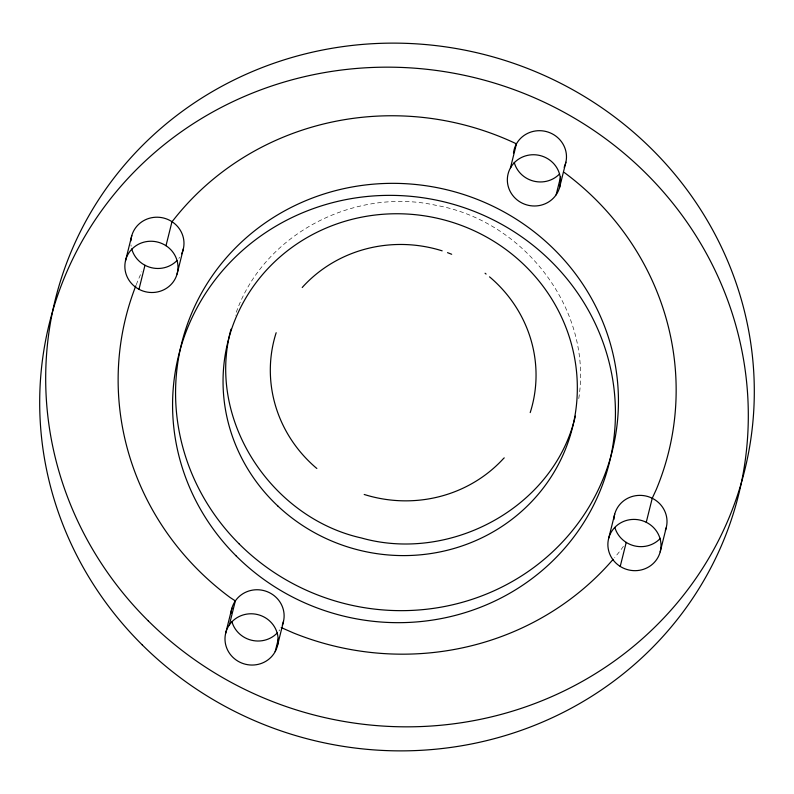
<?xml version="1.0" encoding="UTF-8"?>
<svg xmlns="http://www.w3.org/2000/svg" width="794" height="794" viewBox="0 0 794 794"><rect width="100%" height="100%" fill="white"/><g stroke="black" fill="none" stroke-linecap="round" stroke-linejoin="round"><path stroke-width="0.6" stroke-dasharray="3.97 2.98" d="M578.757 398.618C592.88 309.194 523.712 220.583 435.906 205.299C354.124 187.096 261.861 234.577 235.252 315.307M623.429 546.302L620.63 550.212A279.657 268.551 14 0 1 614.665 557.527M179.633 257.316A26.639 25.577 14 0 1 178.839 258.397M131.149 246.249A26.639 25.577 14 0 1 130.98 244.919M136.27 284.709A279.657 268.551 14 0 1 141.808 271.766M279.776 629.85A26.639 25.577 14 0 1 278.982 630.942"/><path stroke-width="1.19" d="M231.024 329.182C206.162 419.649 271.379 517.936 361.389 537.965C450.129 563.065 554.212 507.555 575.332 416.135M125.462 260.958L131.784 235.62M138.98 289.294L144.974 265.256M165.996 245.713L171.99 221.675L173.658 219.72A279.657 268.551 14 0 1 514.065 142.722L516.437 143.893L510.443 167.921M177.062 274.099L183.384 248.76M225.595 633.493L231.917 608.164M229.347 624.947L235.342 600.919L230.101 597.495A279.657 268.551 14 0 1 135.843 285.8M275.19 651.596L278.486 638.376M277.205 646.634A26.639 25.577 14 0 0 244.81 614.496A26.639 25.577 14 0 0 232.692 657.114A26.639 25.577 14 0 0 277.205 646.634L283.527 621.305M556.137 194.828L560.633 176.804M559.552 187.573L565.874 162.244M608.71 538.203L614.705 514.175M620.223 566.43L626.218 542.401M646.256 522.293L652.241 498.255L656.251 489.57A279.657 268.551 14 0 0 564.187 172.437M660.191 551.87A26.639 25.577 14 0 0 627.29 520.219A26.639 25.577 14 0 0 615.866 563.025A26.639 25.577 14 0 0 660.191 551.87L666.186 527.841M302.226 287.517L302.99 286.634A133.174 127.884 14 0 1 442.159 250.844M504.23 457.87L503.366 458.684A133.174 127.884 14 0 1 364.208 494.473M447.528 252.651L451.677 254.269M281.175 627.558L293.641 633.026A279.657 268.551 14 0 0 613.137 559.323M485.084 273.245L486.087 274.059M489.511 276.848L490.454 277.612A133.174 127.884 14 0 1 530.203 412.592M316.846 468.47L315.913 467.706A133.174 127.884 14 0 1 276.163 332.726M564.137 167.306A26.639 25.577 14 0 0 552.078 133.759A26.639 25.577 14 0 0 516.954 142.98L516.289 144.151A26.639 25.577 14 0 0 513.49 153.043M559.572 173.926A26.639 25.577 14 0 1 533.588 181.101A26.639 25.577 14 0 1 514.204 162.373M130.891 240.9A26.639 25.577 14 0 1 163.743 218.062A26.639 25.577 14 0 1 181.637 253.822M177.082 260.442A26.639 25.577 14 0 1 145.242 265.404L144.022 264.739A26.639 25.577 14 0 1 131.715 248.889M231.024 613.434A26.639 25.577 14 0 1 263.201 590.438A26.639 25.577 14 0 1 282.317 625.136M277.225 632.987A26.639 25.577 14 0 1 251.232 640.163A26.639 25.577 14 0 1 231.858 621.434M613.891 519.465A26.639 25.577 14 0 1 645.681 495.972A26.639 25.577 14 0 1 665.352 530.392M660.39 538.312A26.639 25.577 14 0 1 634.525 545.895A26.639 25.577 14 0 1 614.854 527.444M510.969 167.018L510.294 168.179A26.639 25.577 14 0 0 534.719 205.993A26.639 25.577 14 0 0 556.753 167.673A26.639 25.577 14 0 0 510.969 167.018M139.248 289.443L138.027 288.768A26.639 25.577 14 0 1 137.848 244.592A26.639 25.577 14 0 1 177.985 266.586A26.639 25.577 14 0 1 139.248 289.443M148.309 620.928A355.117 341.013 14 0 0 741.804 481.243A355.117 341.013 14 0 0 309.878 52.771A355.117 341.013 14 0 0 148.309 620.928M142.315 644.966A355.117 341.013 14 0 0 735.81 505.282A355.117 341.013 14 0 0 303.884 76.81A355.117 341.013 14 0 0 142.315 644.966M277.92 506.096A177.558 170.512 14 0 0 572.335 428.155A177.558 170.512 14 0 0 350.303 219.779A177.558 170.512 14 0 0 277.92 506.096M238.925 543.692A221.953 213.139 14 0 0 610.338 458.188A221.953 213.139 14 0 0 341.738 189.121A221.953 213.139 14 0 0 238.925 543.692M235.927 555.711A221.953 213.139 14 0 0 607.341 470.197A221.953 213.139 14 0 0 338.75 201.14A221.953 213.139 14 0 0 235.927 555.711"/></g></svg>
